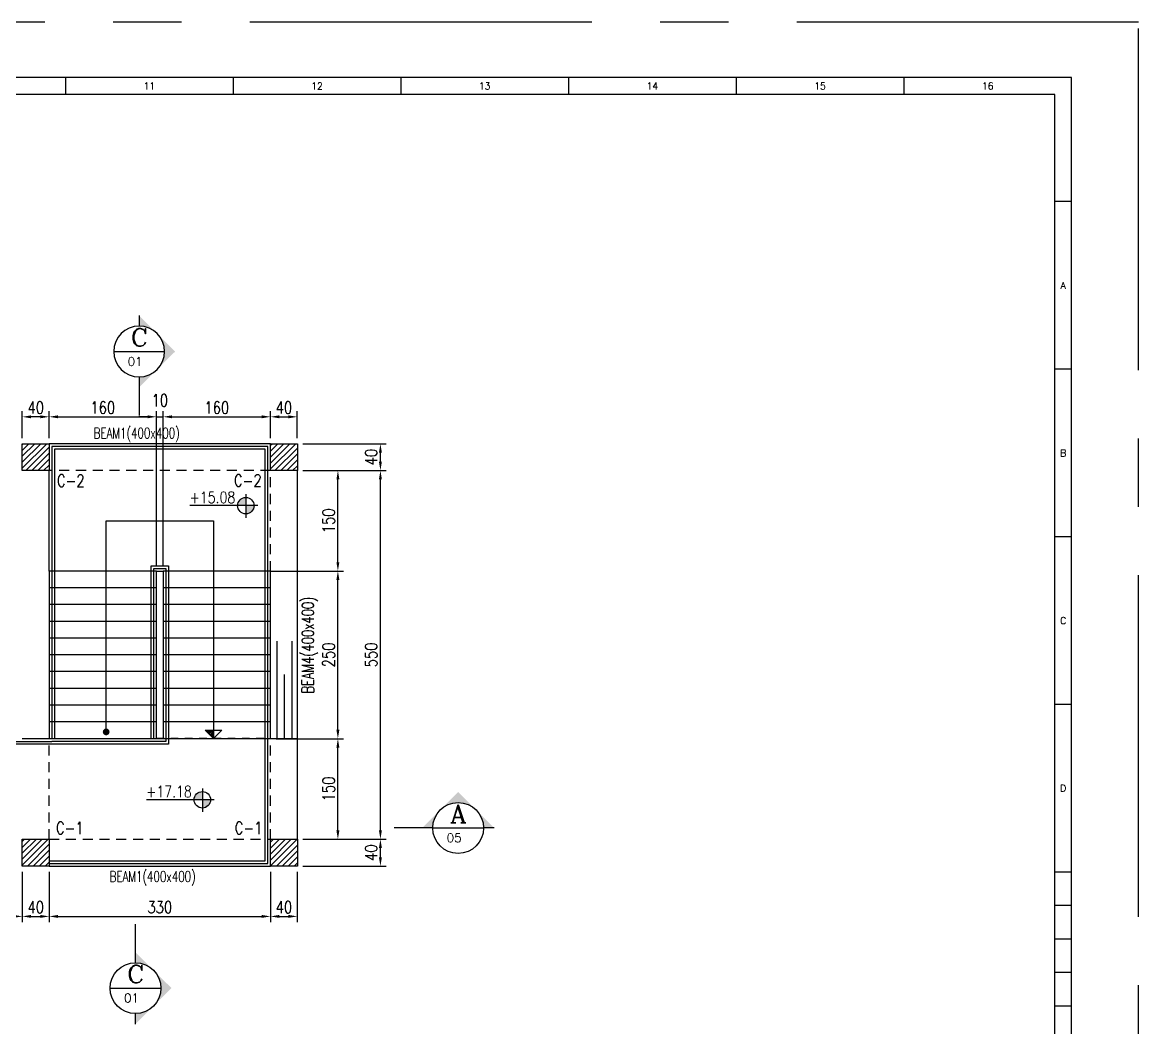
# Model space of a CAD drawing. Extents: x 0 to 9506, y 0 to 789.
# Drawn here: x 9398.67 to 9415.31, y 773.76 to 788.75 of the extents above; entities that cross this region are included whole.
import ezdxf
from ezdxf.enums import TextEntityAlignment as Align

# ---------------------------------------------------------------- set-up
doc = ezdxf.new("R2010")
doc.units = 0
doc.header["$LTSCALE"] = 3
doc.header["$MEASUREMENT"] = 0
for name, pattern in [('CENTER', [2, 1.25, -0.25, 0.25, -0.25]), ('DASHED2', [0.375, 0.25, -0.125]), ('HIDDEN', [0.375, 0.25, -0.125]), ('HIDDEN2', [0.1875, 0.125, -0.0625])]:
    doc.linetypes.add(name, pattern=pattern)
doc.layers.get('0').update_dxf_attribs({"linetype": 'CONTINUOUS'})
doc.layers.get('DEFPOINTS').update_dxf_attribs({"linetype": 'CONTINUOUS'})
for name, color, linetype in [('1TEXT1', 2, 'CONTINUOUS'), ('1WALL', 3, 'CONTINUOUS'), ('2', 2, 'CONTINUOUS'), ('25', 2, 'CONTINUOUS'), ('CUT', 1, 'DASHED2'), ('DIM', 7, 'CONTINUOUS'), ('KD', 3, 'CONTINUOUS'), ('L25', 2, 'CONTINUOUS'), ('river', 7, 'CONTINUOUS'), ('SEC.', 5, 'CONTINUOUS')]:
    doc.layers.add(name, color=color, linetype=linetype)
doc.styles.add('ROMANC', font='romanc.shx')
doc.styles.add('ROMANS', font='ROMANS.shx', dxfattribs={"width": 0.8})
doc.styles.get("Standard").update_dxf_attribs({"font": 'romans.shx'})
doc.styles.add('TX', font='TXT.shx')
doc.dimstyles.new('100 GHA', dxfattribs={"dimtxt": 0.135, "dimasz": 0.11, "dimexe": 0.06, "dimexo": 0.06, "dimgap": 0.025, "dimtad": 1, "dimdec": 0, "dimlfac": 100, "dimzin": 0, "dimdsep": 46, "dimtxsty": 'ROMANS', "dimcen": 0.5, "dimclrd": 1, "dimclre": 1, "dimclrt": 2, "dimadec": 0, "dimazin": 0, "dimtfac": 1, "dimtdec": 0, "dimtmove": 2, "dimatfit": 3, "dimfxl": 0.15, "dimtolj": 1, "dimtzin": 0, "dimlwd": -1, "dimlwe": -1, "dimarcsym": 0})

# ---------------------------------------------------------------- blocks, each defined once
blk = doc.blocks.new('arm')
at = {"layer": 'L25', "color": 11, "linetype": 'ByBlock', "const_width": 0.5}
blk.add_lwpolyline([(-0.25, 0, 1), (0.25, 0, 1)], format="xyb", close=True, dxfattribs=at)
blk = doc.blocks.new('*X3')
at = {"color": 0}
for p, q in [((-0.202, -0.24), (-0.214, -0.228)), ((-0.158, -0.24), (-0.192, -0.206)), ((-0.114, -0.24), (-0.17, -0.184)), ((-0.069, -0.24), (-0.148, -0.162)), ((-0.025, -0.24), (-0.126, -0.14)), ((0, -0.221), (-0.103, -0.118)), ((0, -0.177), (-0.081, -0.095)), ((0, -0.133), (-0.059, -0.073)), ((0, -0.088), (-0.037, -0.051)), ((0, -0.044), (-0.015, -0.029))]:
    blk.add_line(p, q, dxfattribs=at)
blk = doc.blocks.new('ST1')
at = {"layer": '25'}
blk.add_lwpolyline([(0.25, -0.25), (0, 0), (-0.25, -0.25)], close=True, dxfattribs=at)
blk.add_blockref('*X3', (0, 0), dxfattribs=at)
blk = doc.blocks.new('*D82')
at = {"layer": '1WALL', "color": 1, "transparency": 16777216}
for p, q in [((9396.866, 776.632), (9396.866, 775.331)), ((9398.666, 776.082), (9398.666, 775.331)), ((9396.998, 775.415), (9398.534, 775.415))]:
    blk.add_line(p, q, dxfattribs=at)
for points in [[(9396.998, 775.437), (9396.998, 775.393), (9396.866, 775.415)], [(9398.534, 775.437), (9398.534, 775.393), (9398.666, 775.415)]]:
    blk.add_solid(points, dxfattribs=at)
at = {"layer": 'DEFPOINTS', "color": 0, "transparency": 16777216}
for p in [(9396.866, 776.716), (9398.666, 776.166), (9398.666, 775.415)]:
    blk.add_point(p, dxfattribs=at)
at = {"layer": '1WALL', "color": 2, "transparency": 16777216, "insert": (9397.766, 775.553), "char_height": 0.18, "attachment_point": 5, "style": 'ROMANS'}
blk.add_mtext('\\A1;180', dxfattribs=at)
blk = doc.blocks.new('*D83')
at = {"layer": '1WALL', "color": 1, "transparency": 16777216}
for p, q in [((9398.666, 776.082), (9398.666, 775.331)), ((9399.066, 776.082), (9399.066, 775.331)), ((9398.798, 775.415), (9398.934, 775.415))]:
    blk.add_line(p, q, dxfattribs=at)
for points in [[(9398.798, 775.437), (9398.798, 775.393), (9398.666, 775.415)], [(9398.934, 775.437), (9398.934, 775.393), (9399.066, 775.415)]]:
    blk.add_solid(points, dxfattribs=at)
at = {"layer": 'DEFPOINTS', "color": 0, "transparency": 16777216}
for p in [(9398.666, 776.166), (9399.066, 776.166), (9399.066, 775.415)]:
    blk.add_point(p, dxfattribs=at)
at = {"layer": '1WALL', "color": 2, "transparency": 16777216, "insert": (9398.866, 775.553), "char_height": 0.18, "attachment_point": 5, "style": 'ROMANS'}
blk.add_mtext('\\A1;40', dxfattribs=at)
blk = doc.blocks.new('*D84')
at = {"layer": '1WALL', "color": 1, "transparency": 16777216}
for p, q in [((9399.066, 776.082), (9399.066, 775.331)), ((9402.366, 776.082), (9402.366, 775.331)), ((9399.198, 775.415), (9402.234, 775.415))]:
    blk.add_line(p, q, dxfattribs=at)
for points in [[(9399.198, 775.437), (9399.198, 775.393), (9399.066, 775.415)], [(9402.234, 775.437), (9402.234, 775.393), (9402.366, 775.415)]]:
    blk.add_solid(points, dxfattribs=at)
at = {"layer": 'DEFPOINTS', "color": 0, "transparency": 16777216}
for p in [(9399.066, 776.166), (9402.366, 776.166), (9402.366, 775.415)]:
    blk.add_point(p, dxfattribs=at)
at = {"layer": '1WALL', "color": 2, "transparency": 16777216, "insert": (9400.716, 775.553), "char_height": 0.18, "attachment_point": 5, "style": 'ROMANS'}
blk.add_mtext('\\A1;330', dxfattribs=at)
blk = doc.blocks.new('*D85')
at = {"layer": '1WALL', "color": 1, "transparency": 16777216}
for p, q in [((9402.366, 776.082), (9402.366, 775.331)), ((9402.766, 776.082), (9402.766, 775.331)), ((9402.498, 775.415), (9402.634, 775.415))]:
    blk.add_line(p, q, dxfattribs=at)
for points in [[(9402.498, 775.437), (9402.498, 775.393), (9402.366, 775.415)], [(9402.634, 775.437), (9402.634, 775.393), (9402.766, 775.415)]]:
    blk.add_solid(points, dxfattribs=at)
at = {"layer": 'DEFPOINTS', "color": 0, "transparency": 16777216}
for p in [(9402.366, 776.166), (9402.766, 776.166), (9402.766, 775.415)]:
    blk.add_point(p, dxfattribs=at)
at = {"layer": '1WALL', "color": 2, "transparency": 16777216, "insert": (9402.566, 775.553), "char_height": 0.18, "attachment_point": 5, "style": 'ROMANS'}
blk.add_mtext('\\A1;40', dxfattribs=at)
blk = doc.blocks.new('*D86')
at = {"layer": '1WALL', "color": 1, "transparency": 16777216}
for p, q in [((9402.85, 776.566), (9404.089, 776.566)), ((9404.005, 776.298), (9404.005, 776.434)), ((9402.85, 776.166), (9404.089, 776.166))]:
    blk.add_line(p, q, dxfattribs=at)
for points in [[(9403.983, 776.434), (9404.027, 776.434), (9404.005, 776.566)], [(9403.983, 776.298), (9404.027, 776.298), (9404.005, 776.166)]]:
    blk.add_solid(points, dxfattribs=at)
at = {"layer": 'DEFPOINTS', "color": 0, "transparency": 16777216}
for p in [(9402.766, 776.566), (9404.005, 776.566), (9402.766, 776.166)]:
    blk.add_point(p, dxfattribs=at)
at = {"layer": '1WALL', "color": 2, "transparency": 16777216, "insert": (9403.867, 776.366), "char_height": 0.18, "attachment_point": 5, "rotation": 90, "style": 'ROMANS'}
blk.add_mtext('\\A1;40', dxfattribs=at)
blk = doc.blocks.new('*D87')
at = {"layer": '1WALL', "color": 1, "transparency": 16777216}
for p, q in [((9402.85, 782.066), (9404.089, 782.066)), ((9404.005, 776.698), (9404.005, 781.934)), ((9402.85, 776.566), (9404.089, 776.566))]:
    blk.add_line(p, q, dxfattribs=at)
for points in [[(9403.983, 781.934), (9404.027, 781.934), (9404.005, 782.066)], [(9403.983, 776.698), (9404.027, 776.698), (9404.005, 776.566)]]:
    blk.add_solid(points, dxfattribs=at)
at = {"layer": 'DEFPOINTS', "color": 0, "transparency": 16777216}
for p in [(9402.766, 782.066), (9404.005, 782.066), (9402.766, 776.566)]:
    blk.add_point(p, dxfattribs=at)
at = {"layer": '1WALL', "color": 2, "transparency": 16777216, "insert": (9403.867, 779.316), "char_height": 0.18, "attachment_point": 5, "rotation": 90, "style": 'ROMANS'}
blk.add_mtext('\\A1;550', dxfattribs=at)
blk = doc.blocks.new('*D88')
at = {"layer": '1WALL', "color": 1, "transparency": 16777216}
for p, q in [((9402.85, 782.466), (9404.089, 782.466)), ((9404.005, 782.198), (9404.005, 782.334)), ((9402.85, 782.066), (9404.089, 782.066))]:
    blk.add_line(p, q, dxfattribs=at)
for points in [[(9403.983, 782.334), (9404.027, 782.334), (9404.005, 782.466)], [(9403.983, 782.198), (9404.027, 782.198), (9404.005, 782.066)]]:
    blk.add_solid(points, dxfattribs=at)
at = {"layer": 'DEFPOINTS', "color": 0, "transparency": 16777216}
for p in [(9402.766, 782.466), (9404.005, 782.466), (9402.766, 782.066)]:
    blk.add_point(p, dxfattribs=at)
at = {"layer": '1WALL', "color": 2, "transparency": 16777216, "insert": (9403.867, 782.266), "char_height": 0.18, "attachment_point": 5, "rotation": 90, "style": 'ROMANS'}
blk.add_mtext('\\A1;40', dxfattribs=at)
blk = doc.blocks.new('*D89')
at = {"layer": '2', "color": 1, "transparency": 16777216}
for p, q in [((9402.45, 778.066), (9403.455, 778.066)), ((9403.371, 776.698), (9403.371, 777.934)), ((9402.934, 776.566), (9403.455, 776.566))]:
    blk.add_line(p, q, dxfattribs=at)
for points in [[(9403.349, 777.934), (9403.393, 777.934), (9403.371, 778.066)], [(9403.349, 776.698), (9403.393, 776.698), (9403.371, 776.566)]]:
    blk.add_solid(points, dxfattribs=at)
at = {"layer": 'DEFPOINTS', "color": 0, "transparency": 16777216}
for p in [(9402.366, 778.066), (9403.371, 778.066), (9402.85, 776.566)]:
    blk.add_point(p, dxfattribs=at)
at = {"layer": '2', "color": 2, "transparency": 16777216, "insert": (9403.233, 777.316), "char_height": 0.18, "attachment_point": 5, "rotation": 90, "style": 'ROMANS'}
blk.add_mtext('\\A1;150', dxfattribs=at)
blk = doc.blocks.new('*D90')
at = {"layer": '2', "color": 1, "transparency": 16777216}
for p, q in [((9402.45, 780.566), (9403.455, 780.566)), ((9403.371, 778.198), (9403.371, 780.434)), ((9402.45, 778.066), (9403.455, 778.066))]:
    blk.add_line(p, q, dxfattribs=at)
for points in [[(9403.349, 780.434), (9403.393, 780.434), (9403.371, 780.566)], [(9403.349, 778.198), (9403.393, 778.198), (9403.371, 778.066)]]:
    blk.add_solid(points, dxfattribs=at)
at = {"layer": 'DEFPOINTS', "color": 0, "transparency": 16777216}
for p in [(9402.366, 780.566), (9403.371, 780.566), (9402.366, 778.066)]:
    blk.add_point(p, dxfattribs=at)
at = {"layer": '2', "color": 2, "transparency": 16777216, "insert": (9403.233, 779.316), "char_height": 0.18, "attachment_point": 5, "rotation": 90, "style": 'ROMANS'}
blk.add_mtext('\\A1;250', dxfattribs=at)
blk = doc.blocks.new('*D91')
at = {"layer": '2', "color": 1, "transparency": 16777216}
for p, q in [((9402.934, 782.066), (9403.455, 782.066)), ((9403.371, 780.698), (9403.371, 781.934)), ((9402.45, 780.566), (9403.455, 780.566))]:
    blk.add_line(p, q, dxfattribs=at)
for points in [[(9403.349, 781.934), (9403.393, 781.934), (9403.371, 782.066)], [(9403.349, 780.698), (9403.393, 780.698), (9403.371, 780.566)]]:
    blk.add_solid(points, dxfattribs=at)
at = {"layer": 'DEFPOINTS', "color": 0, "transparency": 16777216}
for p in [(9402.85, 782.066), (9403.371, 782.066), (9402.366, 780.566)]:
    blk.add_point(p, dxfattribs=at)
at = {"layer": '2', "color": 2, "transparency": 16777216, "insert": (9403.233, 781.316), "char_height": 0.18, "attachment_point": 5, "rotation": 90, "style": 'ROMANS'}
blk.add_mtext('\\A1;150', dxfattribs=at)
blk = doc.blocks.new('*D92')
at = {"layer": '1WALL', "color": 1, "transparency": 16777216}
for p, q in [((9399.066, 782.55), (9399.066, 782.951)), ((9400.666, 780.65), (9400.666, 782.951)), ((9399.198, 782.867), (9400.534, 782.867))]:
    blk.add_line(p, q, dxfattribs=at)
for points in [[(9399.198, 782.889), (9399.198, 782.845), (9399.066, 782.867)], [(9400.534, 782.889), (9400.534, 782.845), (9400.666, 782.867)]]:
    blk.add_solid(points, dxfattribs=at)
at = {"layer": 'DEFPOINTS', "color": 0, "transparency": 16777216}
for p in [(9400.666, 782.867), (9399.066, 782.466), (9400.666, 780.566)]:
    blk.add_point(p, dxfattribs=at)
at = {"layer": '1WALL', "color": 2, "transparency": 16777216, "insert": (9399.866, 783.005), "char_height": 0.18, "attachment_point": 5, "style": 'ROMANS'}
blk.add_mtext('\\A1;160', dxfattribs=at)
blk = doc.blocks.new('*D93')
at = {"layer": '1WALL', "color": 1, "transparency": 16777216}
for p, q in [((9400.666, 780.65), (9400.666, 782.951)), ((9400.766, 780.65), (9400.766, 782.951)), ((9400.534, 782.867), (9400.402, 782.867)), ((9400.666, 782.867), (9400.766, 782.867)), ((9400.898, 782.867), (9401.03, 782.867))]:
    blk.add_line(p, q, dxfattribs=at)
for points in [[(9400.534, 782.889), (9400.534, 782.845), (9400.666, 782.867)], [(9400.898, 782.889), (9400.898, 782.845), (9400.766, 782.867)]]:
    blk.add_solid(points, dxfattribs=at)
at = {"layer": 'DEFPOINTS', "color": 0, "transparency": 16777216}
for p in [(9400.766, 782.867), (9400.666, 780.566), (9400.766, 780.566)]:
    blk.add_point(p, dxfattribs=at)
at = {"layer": '1WALL', "color": 2, "transparency": 16777216, "insert": (9400.716, 783.113), "char_height": 0.18, "attachment_point": 5, "style": 'ROMANS'}
blk.add_mtext('\\A1;10', dxfattribs=at)
blk = doc.blocks.new('*D94')
at = {"layer": '1WALL', "color": 1, "transparency": 16777216}
for p, q in [((9400.766, 780.65), (9400.766, 782.951)), ((9402.366, 782.55), (9402.366, 782.951)), ((9400.898, 782.867), (9402.234, 782.867))]:
    blk.add_line(p, q, dxfattribs=at)
for points in [[(9400.898, 782.889), (9400.898, 782.845), (9400.766, 782.867)], [(9402.234, 782.889), (9402.234, 782.845), (9402.366, 782.867)]]:
    blk.add_solid(points, dxfattribs=at)
at = {"layer": 'DEFPOINTS', "color": 0, "transparency": 16777216}
for p in [(9402.366, 782.867), (9402.366, 782.466), (9400.766, 780.566)]:
    blk.add_point(p, dxfattribs=at)
at = {"layer": '1WALL', "color": 2, "transparency": 16777216, "insert": (9401.566, 783.005), "char_height": 0.18, "attachment_point": 5, "style": 'ROMANS'}
blk.add_mtext('\\A1;160', dxfattribs=at)
blk = doc.blocks.new('*D95')
at = {"layer": '1WALL', "color": 1, "transparency": 16777216}
for p, q in [((9398.666, 782.55), (9398.666, 782.951)), ((9399.066, 782.55), (9399.066, 782.951)), ((9398.934, 782.867), (9398.798, 782.867))]:
    blk.add_line(p, q, dxfattribs=at)
for points in [[(9398.798, 782.889), (9398.798, 782.845), (9398.666, 782.867)], [(9398.934, 782.889), (9398.934, 782.845), (9399.066, 782.867)]]:
    blk.add_solid(points, dxfattribs=at)
at = {"layer": 'DEFPOINTS', "color": 0, "transparency": 16777216}
for p in [(9398.666, 782.867), (9398.666, 782.466), (9399.066, 782.466)]:
    blk.add_point(p, dxfattribs=at)
at = {"layer": '1WALL', "color": 2, "transparency": 16777216, "insert": (9398.866, 783.005), "char_height": 0.18, "attachment_point": 5, "style": 'ROMANS'}
blk.add_mtext('\\A1;40', dxfattribs=at)
blk = doc.blocks.new('*D96')
at = {"layer": '1WALL', "color": 1, "transparency": 16777216}
for p, q in [((9402.366, 782.55), (9402.366, 782.951)), ((9402.766, 782.55), (9402.766, 782.951)), ((9402.498, 782.867), (9402.634, 782.867))]:
    blk.add_line(p, q, dxfattribs=at)
for points in [[(9402.498, 782.889), (9402.498, 782.845), (9402.366, 782.867)], [(9402.634, 782.889), (9402.634, 782.845), (9402.766, 782.867)]]:
    blk.add_solid(points, dxfattribs=at)
at = {"layer": 'DEFPOINTS', "color": 0, "transparency": 16777216}
for p in [(9402.766, 782.867), (9402.366, 782.466), (9402.766, 782.466)]:
    blk.add_point(p, dxfattribs=at)
at = {"layer": '1WALL', "color": 2, "transparency": 16777216, "insert": (9402.566, 783.005), "char_height": 0.18, "attachment_point": 5, "style": 'ROMANS'}
blk.add_mtext('\\A1;40', dxfattribs=at)
blk = doc.blocks.new('SEC-1')
at = {"layer": 'SEC.'}
h = blk.add_hatch(color=9, dxfattribs=at)
h.paths.add_polyline_path([(-81.7, 0), (-40.8, -40.8, -0.414214), (-40.8, 40.8)])
h.paths.add_polyline_path([(-40.8, -40.8), (0, -81.7), (0, -57.7, -0.198912)])
h.paths.add_polyline_path([(-40.8, 40.8, -0.198912), (0, 57.7), (0, 81.7)])
at = {"layer": 'SEC.', "color": 9}
blk.add_line((0, 81.7), (0, 57.7), dxfattribs=at)
at = {"layer": 'SEC.', "color": 4}
blk.add_line((0, -57.7), (0, -145), dxfattribs=at)
blk.add_circle((0, 0), 57.7, dxfattribs=at)
blk = doc.blocks.new('KD')
at = {"layer": 'KD', "color": 3}
for p, q in [((58.871, -1.214), (0, -1.214)), ((58.871, -42.424), (58.871, -1.214))]:
    blk.add_line(p, q, dxfattribs=at)
at = {"layer": 'KD', "color": 6}
for p, q in [((36.795, -1.214), (36.795, -1.582)), ((40.474, -1.214), (40.474, -1.582)), ((44.154, -1.214), (44.154, -1.582)), ((47.833, -1.214), (47.833, -1.582)), ((51.513, -1.214), (51.513, -1.582)), ((55.192, -1.214), (55.192, -1.582)), ((58.871, -3.937), (58.503, -3.937)), ((58.871, -7.616), (58.503, -7.616)), ((58.871, -11.296), (58.503, -11.296)), ((58.871, -14.975), (58.503, -14.975)), ((58.871, -18.655), (58.503, -18.655)), ((58.871, -26.014), (58.871, -18.655)), ((58.871, -19.391), (58.503, -19.391)), ((58.871, -20.127), (58.503, -20.127)), ((58.871, -20.863), (58.503, -20.863)), ((58.871, -21.598), (58.503, -21.598))]:
    blk.add_line(p, q, dxfattribs=at)
at = {"layer": 'KD', "color": 5}
for p, q in [((58.503, -1.582), (0.368, -1.582)), ((58.503, -42.056), (58.503, -1.582))]:
    blk.add_line(p, q, dxfattribs=at)
at = {"layer": 'KD', "color": 8, "linetype": 'CENTER', "ltscale": 2}
blk.add_lwpolyline([(-1.472, -43.638), (60.343, -43.638), (60.343, 0), (-1.472, 0)], close=True, dxfattribs=at)
at = {"layer": 'DIM'}
for tag, p in [('--', (55.888, -41.627)), ('--', (56.775, -41.661)), ('1:', (57.553, -41.661))]:
    blk.add_attdef(tag, p, '', height=0.147, dxfattribs=at)
at = {"layer": 'KD', "color": 6, "style": 'TX'}
for s, height, p in [('11', 0.1472, (38.634, -1.398)), ('12', 0.1472, (42.314, -1.398)), ('13', 0.1472, (45.993, -1.398)), ('14', 0.1472, (49.673, -1.398)), ('15', 0.1472, (53.352, -1.398)), ('16', 0.1472, (57.032, -1.398)), ('A', 0.147, (58.687, -5.777)), ('B', 0.147, (58.687, -9.456)), ('C', 0.147, (58.687, -13.136)), ('D', 0.147, (58.687, -16.815))]:
    blk.add_text(s, height=height, dxfattribs=at).set_placement(p, align=Align.MIDDLE)

msp = doc.modelspace()

# ---------------------------------------------------------------- hatches: boundary and pattern name
h = msp.add_hatch(color=1)
h.paths.add_polyline_path([(9401.9983, 781.4198, 0.4142136), (9402.1209, 781.5423), (9401.9983, 781.5423)])
h.paths.add_polyline_path([(9401.8758, 781.5423), (9401.9983, 781.5423), (9401.9983, 781.6649, 0.4142136)])
h = msp.add_hatch(color=1)
h.paths.add_polyline_path([(9401.3502, 777.0319, 0.4142136), (9401.4727, 777.1544), (9401.3502, 777.1544)])
h.paths.add_polyline_path([(9401.2277, 777.1544), (9401.3502, 777.1544), (9401.3502, 777.2769, 0.4142136)])
at = {"layer": '1WALL'}
h = msp.add_hatch(dxfattribs=at)
h.set_pattern_fill('ANSI31', color=1, scale=0.5, style=0)
h.set_pattern_definition([(45, (173.966996, 55.50006), (-0.04419417382, 0.04419417382), [])])
h.paths.add_polyline_path([(9398.6664, 782.4662), (9399.0664, 782.4662), (9399.0664, 782.0662), (9398.6664, 782.0662)])
h.paths.add_polyline_path([(9402.3664, 782.4662), (9402.7664, 782.4662), (9402.7664, 782.0662), (9402.3664, 782.0662)])
h.paths.add_polyline_path([(9398.6664, 776.5662), (9399.0664, 776.5662), (9399.0664, 776.1662), (9398.6664, 776.1662)])
h.paths.add_polyline_path([(9402.3664, 776.5662), (9402.7664, 776.5662), (9402.7664, 776.1662), (9402.3664, 776.1662)])

# ---------------------------------------------------------------- linework, layer by layer
at = {"color": 2}
for p, q in [((9401.9983, 781.7116), (9401.9983, 781.3615)), ((9402.1763, 781.5423), (9401.164, 781.5423)), ((9401.3502, 777.3237), (9401.3502, 776.9736)), ((9401.5281, 777.1544), (9400.5158, 777.1544))]:
    msp.add_line(p, q, dxfattribs=at)
for centre in [(9401.9983, 781.5423), (9401.3502, 777.1544)]:
    msp.add_circle(centre, 0.1225, dxfattribs=at)
at = {"layer": '1TEXT1'}
msp.add_line((9402.3664, 780.5662), (9400.7664, 780.5662), dxfattribs=at)
at = {"layer": '1WALL', "color": 1}
for p, q in [((9402.4613, 779.521), (9402.4613, 778.0662)), ((9402.682, 779.521), (9402.6819, 778.0662)), ((9402.5716, 779.0253), (9402.5716, 778.0662))]:
    msp.add_line(p, q, dxfattribs=at)
at = {"layer": '1WALL', "color": 4}
for points in [[(9398.6664, 782.4662), (9399.0664, 782.4662), (9399.0664, 782.0662), (9398.6664, 782.0662), (9398.6664, 782.4662)], [(9402.3664, 782.4662), (9402.7664, 782.4662), (9402.7664, 782.0662), (9402.3664, 782.0662), (9402.3664, 782.4662)], [(9398.6664, 776.5662), (9399.0664, 776.5662), (9399.0664, 776.1662), (9398.6664, 776.1662), (9398.6664, 776.5662)], [(9402.3664, 776.5662), (9402.7664, 776.5662), (9402.7664, 776.1662), (9402.3664, 776.1662), (9402.3664, 776.5662)]]:
    msp.add_lwpolyline(points, dxfattribs=at)
at = {"layer": '2', "color": 1}
for p, q in [((9399.1064, 782.4262), (9399.1064, 778.0662)), ((9399.1464, 782.3862), (9399.1464, 778.0662)), ((9402.2864, 776.2462), (9402.2864, 782.3862)), ((9402.3264, 776.2062), (9402.3264, 782.4262)), ((9400.5864, 778.0662), (9400.5864, 780.6462)), ((9400.5864, 780.6462), (9400.8464, 780.6462)), ((9400.6264, 778.0662), (9400.6264, 780.6062)), ((9400.6264, 780.6062), (9400.8064, 780.6062)), ((9400.8064, 780.6062), (9400.8064, 778.0262)), ((9400.8464, 780.6462), (9400.8464, 777.9862)), ((9400.8464, 777.9862), (9396.708, 777.9862)), ((9396.7429, 778.0262), (9399.1064, 778.0262)), ((9400.8064, 778.0262), (9399.1064, 778.0262))]:
    msp.add_line(p, q, dxfattribs=at)
at = {"layer": '2', "linetype": 'HIDDEN', "ltscale": 0.2}
for p, q in [((9402.3664, 782.0662), (9399.0664, 782.0662)), ((9402.3664, 780.5662), (9402.3664, 782.0662)), ((9399.0664, 776.5662), (9399.0664, 778.0662)), ((9402.3664, 776.5662), (9402.3664, 778.0662)), ((9399.0664, 776.5662), (9402.3664, 776.5662))]:
    msp.add_line(p, q, dxfattribs=at)
at = {"layer": '2'}
for p, q in [((9399.0664, 780.5662), (9399.0664, 782.0662)), ((9400.6664, 780.5662), (9399.0664, 780.5662)), ((9399.0664, 780.5662), (9399.0664, 778.0662)), ((9402.3664, 780.5662), (9400.7664, 780.5662)), ((9402.3664, 778.0662), (9402.3664, 780.5662)), ((9402.3664, 780.5662), (9402.7664, 780.5662)), ((9400.6664, 780.3162), (9399.0664, 780.3162)), ((9402.3664, 780.3162), (9400.7664, 780.3162)), ((9400.6664, 780.0662), (9399.0664, 780.0662)), ((9402.3664, 780.0662), (9400.7664, 780.0662)), ((9400.6664, 779.8162), (9399.0664, 779.8162)), ((9402.3664, 779.8162), (9400.7664, 779.8162)), ((9400.6664, 779.5662), (9399.0664, 779.5662)), ((9402.3664, 779.5662), (9400.7664, 779.5662)), ((9400.6664, 779.3162), (9399.0664, 779.3162)), ((9402.3664, 779.3162), (9400.7664, 779.3162)), ((9400.6664, 779.0662), (9399.0664, 779.0662)), ((9402.3664, 779.0662), (9400.7664, 779.0662)), ((9400.6664, 778.8162), (9399.0664, 778.8162)), ((9402.3664, 778.8162), (9400.7664, 778.8162)), ((9400.6664, 778.5662), (9399.0664, 778.5662)), ((9402.3664, 778.5662), (9400.7664, 778.5662)), ((9400.6664, 778.3162), (9399.0664, 778.3162)), ((9402.3664, 778.3162), (9400.7664, 778.3162)), ((9398.6664, 778.0662), (9400.6664, 778.0662)), ((9399.0664, 778.0662), (9400.6664, 778.0662)), ((9400.6664, 778.0662), (9400.7664, 778.0662)), ((9400.7664, 778.0662), (9402.3664, 778.0662)), ((9402.3664, 778.0662), (9402.7664, 778.0662))]:
    msp.add_line(p, q, dxfattribs=at)
for points in [[(9402.3664, 782.4662), (9399.0664, 782.4662)], [(9402.7664, 776.5662), (9402.7664, 782.0662)], [(9400.6664, 778.0662), (9400.6664, 780.5662), (9400.7664, 780.5662), (9400.7664, 778.0662), (9400.6664, 778.0662)], [(9399.0664, 776.1662), (9402.3664, 776.1662)]]:
    msp.add_lwpolyline(points, dxfattribs=at)
at = {"layer": '2', "color": 1}
for points in [[(9402.3264, 782.4262), (9399.1064, 782.4262)], [(9402.2864, 782.3862), (9399.1464, 782.3862)], [(9399.0664, 776.2462), (9402.2864, 776.2462)], [(9399.0664, 776.2062), (9402.3264, 776.2062)]]:
    msp.add_lwpolyline(points, dxfattribs=at)
at = {"layer": '25'}
msp.add_lwpolyline([(9399.9164, 778.1671), (9399.9164, 780.5662), (9399.9164, 781.3162), (9401.5164, 781.3162), (9401.5164, 778.0662)], dxfattribs=at)
at = {"layer": 'CUT'}
for p, q in [((9400.0284, 783.841), (9400.7871, 783.841)), ((9404.784, 776.7347), (9405.5428, 776.7347)), ((9399.974, 774.3448), (9400.7328, 774.3448))]:
    msp.add_line(p, q, dxfattribs=at)
at = {"layer": 'river', "color": 1, "linetype": 'HIDDEN2', "ltscale": 0.3}
msp.add_line((9402.2664, 778.0662), (9400.7664, 778.0662), dxfattribs=at)

# ---------------------------------------------------------------- block references
at = {"layer": '25'}
for name, p, xscale, yscale, zscale, rotation in [('arm', (9399.9164, 778.1671), -0.099999999999642, 0.09999999999995168, 0.1000000000000228, 270.0001110114181), ('ST1', (9401.5164, 778.0662), -0.5000000000009385, 0.500000000000064, 0.5, 180.0001110119392)]:
    msp.add_blockref(name, p, dxfattribs=dict(at, xscale=xscale, yscale=yscale, zscale=zscale, rotation=rotation))
at = {"layer": 'CUT', "xscale": -0.006570666666448233, "yscale": 0.006570666666448233, "zscale": 0.006570666666666668}
msp.add_blockref('SEC-1', (9400.4078, 783.841), dxfattribs=at)
at = {"layer": 'CUT'}
for p, xscale, yscale, zscale, rotation in [((9405.1634, 776.7347), 0.006570666666618763, 0.006570666666618763, 0.006570666666618763, 270), ((9400.3534, 774.3448), 0.006570666666448233, 0.006570666666448233, 0.006570666666448233, 180)]:
    msp.add_blockref('SEC-1', p, dxfattribs=dict(at, xscale=xscale, yscale=yscale, zscale=zscale, rotation=rotation))
at = {"layer": 'DIM', "xscale": 0.6794467363194333, "yscale": 0.6794467363194333, "zscale": 0.6794467363194333}
msp.add_blockref('KD', (9374.3093, 788.7518), dxfattribs=at)

# ---------------------------------------------------------------- texts
at = {"layer": '1WALL', "color": 3, "style": 'ROMANS', "width": 0.7}
for p in [(9399.7304, 782.5445), (9399.9687, 775.9302)]:
    msp.add_text('BEAM1(400x400)', height=0.16, dxfattribs=at).set_placement(p)
msp.add_text('BEAM4(400x400)', height=0.18, rotation=90, dxfattribs=at).set_placement((9403.0127, 778.7407))
at = {"layer": '1WALL', "color": 3, "char_height": 0.18, "attachment_point": 5, "style": 'ROMANS'}
for s, insert in [('C-2', (9399.3887, 781.9149)), ('C-2', (9402.0279, 781.9173)), ('C-1', (9399.3747, 776.734)), ('C-1', (9402.0395, 776.734))]:
    msp.add_mtext(s, dxfattribs=dict(at, insert=insert))
at = {"layer": '1WALL', "color": 2, "char_height": 0.171, "attachment_point": 5, "style": 'ROMANS'}
for s, insert in [('+15.08', (9401.5008, 781.6651)), ('+17.18', (9400.8526, 777.2772))]:
    msp.add_mtext(s, dxfattribs=dict(at, insert=insert))
at = {"layer": 'CUT', "color": 4, "style": 'ROMANC', "width": 1.1}
for s, p in [('C', (9400.41, 784.0509)), ('A', (9405.1656, 776.9445)), ('C', (9400.3557, 774.5546))]:
    msp.add_text(s, height=0.2645, dxfattribs=at).set_placement(p, align=Align.MIDDLE)
at = {"layer": 'CUT', "color": 1, "style": 'ROMANS'}
for s, p in [('01', (9400.2369, 783.6288)), ('05', (9404.9926, 776.5225)), ('01', (9400.1826, 774.1325))]:
    msp.add_text(s, height=0.1301, dxfattribs=at).set_placement(p)

# ---------------------------------------------------------------- dimensions: what is measured, and where the dimension line sits
at = {"layer": '1WALL'}
for base, p1, p2, picture, middle in [((9400.7664, 782.8673), (9400.6664, 780.5662), (9400.7664, 780.5662), '*D93', (9400.7164, 783.1133)), ((9398.6664, 782.8673), (9399.0664, 782.4662), (9398.6664, 782.4662), '*D95', (9398.8664, 783.0053)), ((9400.6664, 782.8673), (9399.0664, 782.4662), (9400.6664, 780.5662), '*D92', (9399.8664, 783.0053)), ((9402.3664, 782.8673), (9400.7664, 780.5662), (9402.3664, 782.4662), '*D94', (9401.5664, 783.0053)), ((9402.7664, 782.8673), (9402.3664, 782.4662), (9402.7664, 782.4662), '*D96', (9402.5664, 783.0053)), ((9398.6664, 775.4155), (9396.8658, 776.7164), (9398.6664, 776.1662), '*D82', (9397.7661, 775.5535)), ((9399.0664, 775.4155), (9398.6664, 776.1662), (9399.0664, 776.1662), '*D83', (9398.8664, 775.5535)), ((9402.3664, 775.4155), (9399.0664, 776.1662), (9402.3664, 776.1662), '*D84', (9400.7164, 775.5535)), ((9402.7664, 775.4155), (9402.3664, 776.1662), (9402.7664, 776.1662), '*D85', (9402.5664, 775.5535))]:
    dim = msp.add_linear_dim(base=base, p1=p1, p2=p2, dimstyle='100 GHA', override={"dimscale": 1.2, "dimtxt": 0.15, "dimexe": 0.07, "dimexo": 0.07, "dimgap": 0.04, "dimzin": 12, "dimadec": 1, "dimazin": 3, "dimfxl": 0.5}, dxfattribs=at)
    dim.commit()
    dim.dimension.update_dxf_attribs({"geometry": picture, "text_midpoint": middle})
for base, p1, p2, picture, middle in [((9404.0049, 782.4662), (9402.7664, 782.0662), (9402.7664, 782.4662), '*D88', (9403.8669, 782.2662)), ((9404.0049, 782.0662), (9402.7664, 776.5662), (9402.7664, 782.0662), '*D87', (9403.8669, 779.3162)), ((9404.0049, 776.5662), (9402.7664, 776.1662), (9402.7664, 776.5662), '*D86', (9403.8669, 776.3662))]:
    dim = msp.add_linear_dim(base=base, p1=p1, p2=p2, angle=90, dimstyle='100 GHA', override={"dimscale": 1.2, "dimtxt": 0.15, "dimexe": 0.07, "dimexo": 0.07, "dimgap": 0.04, "dimzin": 12, "dimadec": 1, "dimazin": 3, "dimfxl": 0.5}, dxfattribs=at)
    dim.commit()
    dim.dimension.update_dxf_attribs({"geometry": picture, "text_midpoint": middle})
at = {"layer": '2'}
for base, p1, p2, picture, middle in [((9403.3709, 782.0662), (9402.3664, 780.5662), (9402.8504, 782.0662), '*D91', (9403.2329, 781.3162)), ((9403.3709, 780.5662), (9402.3664, 778.0662), (9402.3664, 780.5662), '*D90', (9403.2329, 779.3162)), ((9403.3709, 778.0662), (9402.8504, 776.5662), (9402.3664, 778.0662), '*D89', (9403.2329, 777.3162))]:
    dim = msp.add_linear_dim(base=base, p1=p1, p2=p2, angle=90, dimstyle='100 GHA', override={"dimscale": 1.2, "dimtxt": 0.15, "dimexe": 0.07, "dimexo": 0.07, "dimgap": 0.04, "dimzin": 12, "dimadec": 1, "dimazin": 3, "dimfxl": 0.5}, dxfattribs=at)
    dim.commit()
    dim.dimension.update_dxf_attribs({"geometry": picture, "text_midpoint": middle})

doc.saveas('drawing.dxf')
